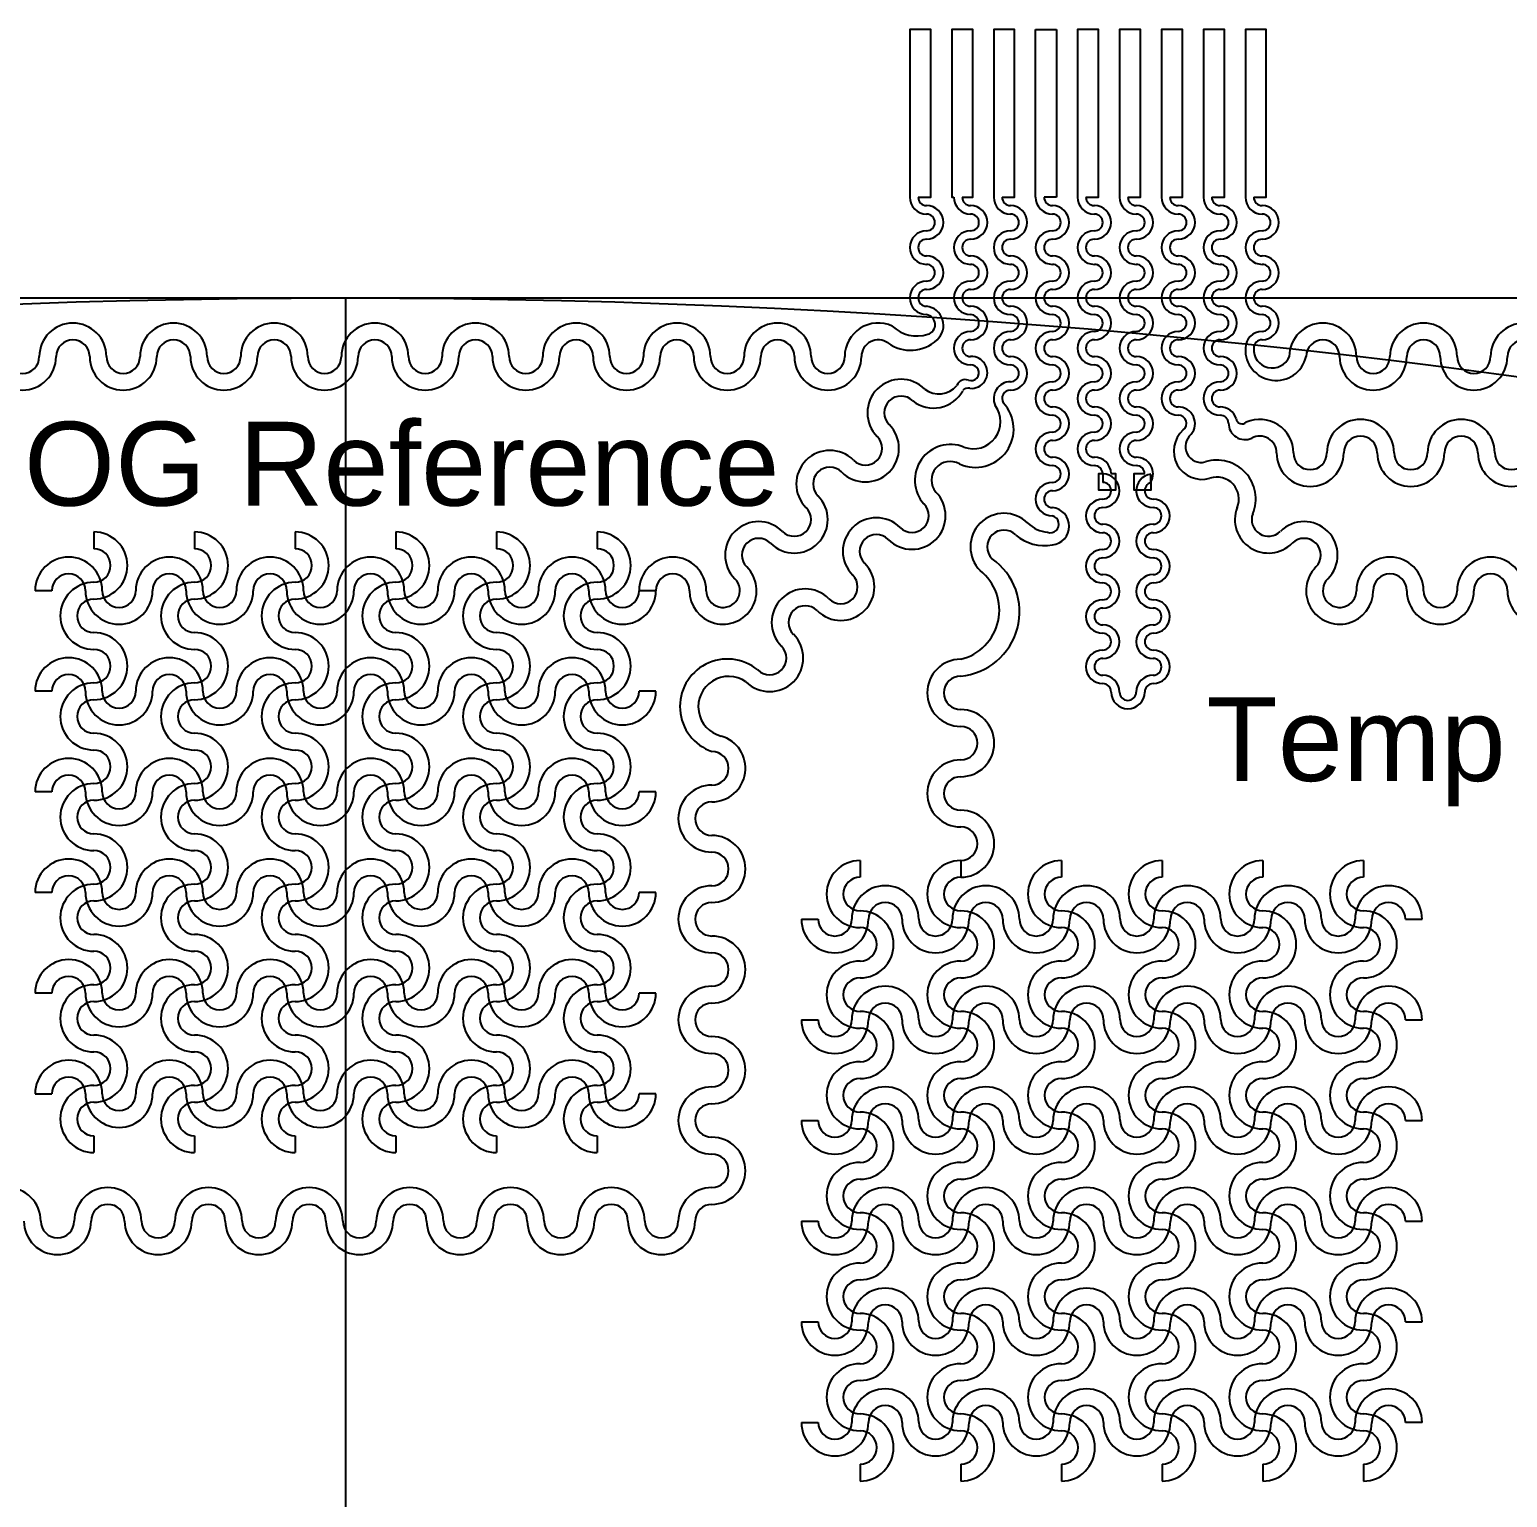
# Model space of a CAD drawing. Header units: millimetres. Extents: x 52779 to 53000, y 16171 to 16272.
# Drawn here: x 52871.74 to 52906.97, y 16237.43 to 16272.44 of the extents above; entities that cross this region are included whole.
import ezdxf

# ---------------------------------------------------------------- set-up
doc = ezdxf.new("R2010")
doc.units = ezdxf.units.MM
doc.header["$MEASUREMENT"] = 0
doc.layers.get('0').update_dxf_attribs({"color": 6})
doc.layers.add('MASK_1', color=255, linetype='Continuous')
doc.layers.add('MASK_1_carbon', color=40, linetype='Continuous')
doc.styles.get("Standard").update_dxf_attribs({"font": 'Arial.ttf'})

msp = doc.modelspace()

# ---------------------------------------------------------------- linework, layer by layer
msp.add_line((52879.271, 16266.044), (52879.271, 16171.044))
msp.add_lwpolyline([(52779.271, 16266.044), (52979.271, 16266.044), (52979.271, 16171.044), (52779.271, 16171.044)], close=True)
msp.add_ellipse((52879.271, 16218.544), major_axis=(100, 0), ratio=0.475)
at = {"layer": 'MASK_1', "color": 0}
for p, q in [((52895.723, 16268.444), (52895.723, 16272.444)), ((52895.723, 16272.444), (52896.223, 16272.444)), ((52896.223, 16272.444), (52896.223, 16268.444)), ((52895.723, 16268.444), (52895.723, 16268.444)), ((52896.223, 16268.444), (52895.923, 16268.444))]:
    msp.add_line(p, q, dxfattribs=at)
at = {"layer": 'MASK_1'}
for p, q in [((52873.271, 16260.461), (52873.271, 16260.061)), ((52875.671, 16260.461), (52875.671, 16260.061)), ((52878.071, 16260.461), (52878.071, 16260.061)), ((52880.471, 16260.461), (52880.471, 16260.061)), ((52882.871, 16260.461), (52882.871, 16260.061)), ((52885.271, 16260.461), (52885.271, 16260.061)), ((52872.271, 16259.061), (52871.871, 16259.061)), ((52886.671, 16259.061), (52886.271, 16259.061)), ((52872.271, 16256.661), (52871.871, 16256.661)), ((52886.671, 16256.661), (52886.271, 16256.661)), ((52872.271, 16254.261), (52871.871, 16254.261)), ((52886.671, 16254.261), (52886.271, 16254.261)), ((52891.538, 16252.625), (52891.538, 16252.225)), ((52893.938, 16252.625), (52893.938, 16252.225)), ((52896.338, 16252.625), (52896.338, 16252.225)), ((52898.738, 16252.625), (52898.738, 16252.225)), ((52901.138, 16252.625), (52901.138, 16252.225)), ((52903.538, 16252.625), (52903.538, 16252.225)), ((52872.271, 16251.861), (52871.871, 16251.861)), ((52886.671, 16251.861), (52886.271, 16251.861)), ((52890.138, 16251.225), (52890.538, 16251.225)), ((52904.538, 16251.225), (52904.938, 16251.225)), ((52872.271, 16249.461), (52871.871, 16249.461)), ((52886.671, 16249.461), (52886.271, 16249.461)), ((52890.138, 16248.825), (52890.538, 16248.825)), ((52904.538, 16248.825), (52904.938, 16248.825)), ((52871.871, 16247.061), (52872.271, 16247.061)), ((52886.671, 16247.061), (52886.271, 16247.061)), ((52890.138, 16246.425), (52890.538, 16246.425)), ((52904.538, 16246.425), (52904.938, 16246.425)), ((52873.271, 16246.061), (52873.271, 16245.661)), ((52875.671, 16246.061), (52875.671, 16245.661)), ((52878.071, 16246.061), (52878.071, 16245.661)), ((52880.471, 16246.061), (52880.471, 16245.661)), ((52882.871, 16246.061), (52882.871, 16245.661)), ((52885.271, 16246.061), (52885.271, 16245.661)), ((52890.138, 16244.025), (52890.538, 16244.025)), ((52904.538, 16244.025), (52904.938, 16244.025)), ((52890.138, 16241.625), (52890.538, 16241.625)), ((52904.538, 16241.625), (52904.938, 16241.625)), ((52890.138, 16239.225), (52890.538, 16239.225)), ((52904.938, 16239.225), (52904.538, 16239.225)), ((52891.538, 16238.225), (52891.538, 16237.825)), ((52893.938, 16238.225), (52893.938, 16237.825)), ((52896.338, 16238.225), (52896.338, 16237.825)), ((52898.738, 16238.225), (52898.738, 16237.825)), ((52901.138, 16238.225), (52901.138, 16237.825)), ((52903.538, 16238.225), (52903.538, 16237.825))]:
    msp.add_line(p, q, dxfattribs=at)
at = {"layer": 'MASK_1', "color": 0}
for points in [[(52892.923, 16268.444), (52893.223, 16268.444), (52893.223, 16272.444), (52892.723, 16272.444), (52892.723, 16268.444), (52892.723, 16268.444)], [(52893.973, 16268.444), (52894.223, 16268.444), (52894.223, 16272.444), (52893.723, 16272.444), (52893.723, 16268.444), (52893.773, 16268.444)], [(52894.923, 16268.444), (52895.223, 16268.444), (52895.223, 16272.444), (52894.723, 16272.444), (52894.723, 16268.444), (52894.723, 16268.444)], [(52896.923, 16268.444), (52897.223, 16268.444), (52897.223, 16272.444), (52896.723, 16272.444), (52896.723, 16268.444), (52896.723, 16268.444)], [(52897.923, 16268.444), (52898.223, 16268.444), (52898.223, 16272.444), (52897.723, 16272.444), (52897.723, 16268.444), (52897.723, 16268.444)], [(52898.923, 16268.444), (52899.223, 16268.444), (52899.223, 16272.444), (52898.723, 16272.444), (52898.723, 16268.444), (52898.723, 16268.444)], [(52899.923, 16268.444), (52900.223, 16268.444), (52900.223, 16272.444), (52899.723, 16272.444), (52899.723, 16268.444), (52899.723, 16268.444)], [(52900.923, 16268.444), (52901.223, 16268.444), (52901.223, 16272.444), (52900.723, 16272.444), (52900.723, 16268.444), (52900.723, 16268.444)]]:
    msp.add_lwpolyline(points, dxfattribs=at)
at = {"layer": 'MASK_1'}
for points in [[(52897.523, 16261.857), (52897.626, 16261.857), (52897.626, 16261.457), (52897.226, 16261.457), (52897.226, 16261.857), (52897.323, 16261.857)], [(52898.472, 16261.648), (52898.472, 16261.457), (52898.072, 16261.457), (52898.072, 16261.857), (52898.323, 16261.857)]]:
    msp.add_lwpolyline(points, dxfattribs=at)
at = {"layer": 'MASK_1', "color": 0}
for centre, radius, start, end in [((52893.123, 16268.444), 0.4, 180.0974, 270), ((52893.123, 16268.444), 0.2, 180.1947, 270), ((52894.173, 16268.444), 0.4, 180, 270), ((52894.173, 16268.444), 0.2, 180, 270), ((52895.123, 16268.444), 0.4, 180.0974, 270), ((52895.123, 16268.444), 0.2, 180.1947, 270), ((52896.123, 16268.444), 0.4, 180.0974, 270), ((52896.123, 16268.444), 0.2, 180.1947, 270), ((52897.123, 16268.444), 0.4, 180.0974, 270), ((52897.123, 16268.444), 0.2, 180.1947, 270), ((52898.123, 16268.444), 0.4, 180.0974, 270), ((52898.123, 16268.444), 0.2, 180.1947, 270), ((52899.123, 16268.444), 0.4, 180.0974, 270), ((52899.123, 16268.444), 0.2, 180.1947, 270), ((52900.123, 16268.444), 0.4, 180.0974, 270), ((52900.123, 16268.444), 0.2, 180.1947, 270), ((52901.123, 16268.444), 0.4, 180.0974, 270), ((52901.123, 16268.444), 0.2, 180.1947, 270), ((52893.123, 16267.844), 0.4, 270, 90), ((52893.123, 16267.844), 0.2, 270, 90), ((52894.173, 16267.844), 0.4, 270, 90), ((52894.173, 16267.844), 0.2, 270, 90), ((52895.123, 16267.844), 0.4, 270, 90), ((52895.123, 16267.844), 0.2, 270, 90), ((52896.123, 16267.844), 0.4, 270, 90), ((52896.123, 16267.844), 0.2, 270, 90), ((52897.123, 16267.844), 0.4, 270, 90), ((52897.123, 16267.844), 0.2, 270, 90), ((52898.123, 16267.844), 0.4, 270, 90), ((52898.123, 16267.844), 0.2, 270, 90), ((52899.123, 16267.844), 0.4, 270, 90), ((52899.123, 16267.844), 0.2, 270, 90), ((52900.123, 16267.844), 0.4, 270, 90), ((52900.123, 16267.844), 0.2, 270, 90), ((52901.123, 16267.844), 0.4, 270, 90), ((52901.123, 16267.844), 0.2, 270, 90), ((52893.123, 16267.244), 0.4, 90, 270), ((52894.173, 16267.244), 0.4, 90, 270), ((52895.123, 16267.244), 0.4, 90, 270), ((52896.123, 16267.244), 0.4, 90, 270), ((52897.123, 16267.244), 0.4, 90, 270), ((52898.123, 16267.244), 0.4, 90, 270), ((52899.123, 16267.244), 0.4, 90, 270), ((52900.123, 16267.244), 0.4, 90, 270), ((52901.123, 16267.244), 0.4, 90, 270), ((52893.123, 16267.244), 0.2, 90, 270), ((52894.173, 16267.244), 0.2, 90, 270), ((52895.123, 16267.244), 0.2, 90, 270), ((52896.123, 16267.244), 0.2, 90, 270), ((52897.123, 16267.244), 0.2, 90, 270), ((52898.123, 16267.244), 0.2, 90, 270), ((52899.123, 16267.244), 0.2, 90, 270), ((52900.123, 16267.244), 0.2, 90, 270), ((52901.123, 16267.244), 0.2, 90, 270), ((52893.123, 16266.644), 0.4, 270, 90), ((52894.173, 16266.644), 0.4, 270, 90), ((52895.123, 16266.644), 0.4, 270, 90), ((52896.123, 16266.644), 0.4, 270, 90), ((52897.123, 16266.644), 0.4, 270, 90), ((52898.123, 16266.644), 0.4, 270, 90), ((52899.123, 16266.644), 0.4, 270, 90), ((52900.123, 16266.644), 0.4, 270, 90), ((52901.123, 16266.644), 0.4, 270, 90), ((52893.123, 16266.644), 0.2, 270, 90), ((52894.173, 16266.644), 0.2, 270, 90), ((52895.123, 16266.644), 0.2, 270, 90), ((52896.123, 16266.644), 0.2, 270, 90), ((52897.123, 16266.644), 0.2, 270, 90), ((52898.123, 16266.644), 0.2, 270, 90), ((52899.123, 16266.644), 0.2, 270, 90), ((52900.123, 16266.644), 0.2, 270, 90), ((52901.123, 16266.644), 0.2, 270, 90), ((52893.123, 16266.044), 0.4, 90, 270), ((52893.123, 16266.044), 0.2, 90, 270), ((52894.173, 16266.044), 0.4, 90, 270), ((52894.173, 16266.044), 0.2, 90, 270), ((52895.123, 16266.044), 0.4, 90, 270), ((52895.123, 16266.044), 0.2, 90, 270), ((52896.123, 16266.044), 0.4, 90, 270), ((52896.123, 16266.044), 0.2, 90, 270), ((52897.123, 16266.044), 0.4, 90, 270), ((52897.123, 16266.044), 0.2, 90, 270), ((52898.123, 16266.044), 0.4, 90, 270), ((52898.123, 16266.044), 0.2, 90, 270), ((52899.123, 16266.044), 0.4, 90, 270), ((52899.123, 16266.044), 0.2, 90, 270), ((52900.123, 16266.044), 0.4, 90, 270), ((52900.123, 16266.044), 0.2, 90, 270), ((52901.123, 16266.044), 0.4, 90, 270), ((52901.123, 16266.044), 0.2, 90, 270), ((52893.067, 16265.388), 0.46, 311.5598, 82.9852), ((52893.086, 16265.407), 0.241, 286.1072, 81.0341), ((52894.173, 16265.444), 0.4, 270, 90), ((52894.173, 16265.444), 0.2, 270, 90), ((52895.123, 16265.444), 0.4, 270, 90), ((52895.123, 16265.444), 0.2, 270, 90), ((52896.123, 16265.444), 0.4, 270, 90), ((52896.123, 16265.444), 0.2, 270, 90), ((52897.123, 16265.444), 0.4, 270, 90), ((52897.123, 16265.444), 0.2, 270, 90), ((52898.123, 16265.444), 0.4, 270, 90), ((52898.123, 16265.444), 0.2, 270, 90), ((52899.123, 16265.444), 0.4, 270, 90), ((52899.123, 16265.444), 0.2, 270, 90), ((52900.123, 16265.444), 0.4, 270, 90), ((52900.123, 16265.444), 0.2, 270, 90), ((52901.123, 16265.444), 0.4, 270, 90), ((52901.123, 16265.444), 0.2, 270, 90), ((52896.123, 16264.844), 0.4, 90, 270), ((52897.123, 16264.844), 0.4, 90, 270), ((52898.123, 16264.844), 0.4, 90, 270), ((52899.123, 16264.844), 0.4, 90, 270), ((52900.123, 16264.844), 0.4, 90, 270), ((52901.123, 16264.844), 0.4, 90, 180), ((52896.123, 16264.844), 0.2, 90, 270), ((52897.123, 16264.844), 0.2, 90, 270), ((52898.123, 16264.844), 0.2, 90, 270), ((52899.123, 16264.844), 0.2, 90, 270), ((52900.123, 16264.844), 0.2, 90, 270), ((52901.123, 16264.844), 0.2, 90, 180), ((52896.123, 16264.244), 0.4, 270, 90), ((52897.123, 16264.244), 0.4, 270, 90), ((52898.123, 16264.244), 0.4, 270, 90), ((52899.123, 16264.244), 0.4, 270, 90), ((52900.123, 16264.244), 0.4, 270, 90), ((52896.123, 16264.244), 0.2, 270, 90), ((52897.123, 16264.244), 0.2, 270, 90), ((52898.123, 16264.244), 0.2, 270, 90), ((52899.123, 16264.244), 0.2, 270, 90), ((52900.123, 16264.244), 0.2, 270, 90), ((52896.123, 16263.644), 0.4, 90, 270), ((52896.123, 16263.644), 0.2, 90, 270), ((52897.123, 16263.644), 0.4, 90, 270), ((52897.123, 16263.644), 0.2, 90, 270), ((52898.123, 16263.644), 0.4, 90, 270), ((52898.123, 16263.644), 0.2, 90, 270), ((52899.123, 16263.644), 0.4, 90, 270), ((52899.123, 16263.644), 0.2, 90, 270), ((52900.123, 16263.644), 0.4, 90, 270), ((52900.123, 16263.644), 0.2, 90, 270), ((52896.123, 16263.044), 0.4, 270, 90), ((52897.123, 16263.044), 0.4, 270, 90), ((52898.123, 16263.044), 0.4, 270, 90), ((52899.123, 16263.044), 0.4, 320.6825, 90), ((52900.123, 16263.044), 0.4, 17.5481, 90), ((52896.123, 16263.044), 0.2, 270, 90), ((52897.123, 16263.044), 0.2, 270, 90), ((52898.123, 16263.044), 0.2, 270, 90), ((52899.127, 16263.051), 0.193, 306.8378, 91.1941), ((52900.123, 16263.044), 0.2, 4.11, 90), ((52896.123, 16262.444), 0.4, 90, 270), ((52897.123, 16262.444), 0.4, 90, 270), ((52898.123, 16262.444), 0.4, 90, 270), ((52896.123, 16262.444), 0.2, 90, 270), ((52897.123, 16262.444), 0.2, 90, 270), ((52898.123, 16262.444), 0.2, 90, 270), ((52896.123, 16261.844), 0.4, 270, 90), ((52896.123, 16261.844), 0.2, 270, 90), ((52897.123, 16261.844), 0.4, 1.7518, 90), ((52897.123, 16261.844), 0.2, 3.5053, 90), ((52898.123, 16261.844), 0.4, 330.6313, 90), ((52898.123, 16261.844), 0.2, 3.5053, 90), ((52896.123, 16261.244), 0.4, 90, 270), ((52896.123, 16261.244), 0.2, 90, 270), ((52896.077, 16260.598), 0.448, 275.8735, 84.1265), ((52896.073, 16260.646), 0.204, 250.6109, 75.8743)]:
    msp.add_arc(centre, radius, start, end, dxfattribs=at)
at = {"layer": 'MASK_1'}
for centre, radius, start, end in [((52872.771, 16264.644), 0.8, 0, 180), ((52875.171, 16264.644), 0.8, 0, 180), ((52877.571, 16264.644), 0.8, 0, 180), ((52879.971, 16264.644), 0.8, 0, 180), ((52882.371, 16264.644), 0.8, 0, 180), ((52884.771, 16264.644), 0.8, 0, 180), ((52887.171, 16264.644), 0.8, 0, 180), ((52889.571, 16264.644), 0.8, 0, 180), ((52891.971, 16264.644), 0.8, 65.1758, 180), ((52892.893, 16265.983), 0.848, 226.2514, 287.7864), ((52894.173, 16264.844), 0.4, 90, 270), ((52895.123, 16264.844), 0.4, 90, 270), ((52902.571, 16264.644), 0.8, 0, 180), ((52904.971, 16264.644), 0.8, 0, 180), ((52907.371, 16264.644), 0.8, 0, 180), ((52872.771, 16264.644), 0.4, 0, 180), ((52875.171, 16264.644), 0.4, 0, 180), ((52877.571, 16264.644), 0.4, 0, 180), ((52879.971, 16264.644), 0.4, 0, 180), ((52882.371, 16264.644), 0.4, 0, 180), ((52884.771, 16264.644), 0.4, 0, 180), ((52887.171, 16264.644), 0.4, 0, 180), ((52889.571, 16264.644), 0.4, 0, 180), ((52891.971, 16264.644), 0.4, 54.5954, 180), ((52892.743, 16265.715), 0.92, 234.0667, 313.1751), ((52894.173, 16264.844), 0.2, 90, 270), ((52895.123, 16264.844), 0.2, 90, 270), ((52901.456, 16264.808), 0.734, 177.1682, 347.1052), ((52901.364, 16264.815), 0.442, 176.1916, 337.2713), ((52902.571, 16264.644), 0.4, 0, 180), ((52904.971, 16264.644), 0.4, 0, 180), ((52907.371, 16264.644), 0.4, 0, 180), ((52871.571, 16264.644), 0.8, 180, 0), ((52871.571, 16264.644), 0.4, 180, 0), ((52873.971, 16264.644), 0.8, 180, 0), ((52873.971, 16264.644), 0.4, 180, 0), ((52876.371, 16264.644), 0.8, 180, 0), ((52876.371, 16264.644), 0.4, 180, 0), ((52878.771, 16264.644), 0.8, 180, 0), ((52878.771, 16264.644), 0.4, 180, 0), ((52881.171, 16264.644), 0.8, 180, 0), ((52881.171, 16264.644), 0.4, 180, 0), ((52883.571, 16264.644), 0.8, 180, 0), ((52883.571, 16264.644), 0.4, 180, 0), ((52885.971, 16264.644), 0.8, 180, 0), ((52885.971, 16264.644), 0.4, 180, 0), ((52888.371, 16264.644), 0.8, 180, 0), ((52888.371, 16264.644), 0.4, 180, 0), ((52890.771, 16264.644), 0.8, 180, 0), ((52890.771, 16264.644), 0.4, 180, 0), ((52894.194, 16264.265), 0.38, 263.8942, 93.1634), ((52895.123, 16264.244), 0.4, 270, 90), ((52903.771, 16264.644), 0.8, 180, 0), ((52903.771, 16264.644), 0.4, 180, 0), ((52906.171, 16264.644), 0.8, 180, 0), ((52906.171, 16264.644), 0.4, 180, 0), ((52892.514, 16263.303), 0.8, 45, 225), ((52894.048, 16263.877), 0.217, 70.56, 158.5851), ((52894.186, 16264.257), 0.187, 249.2423, 94.0149), ((52895.123, 16264.244), 0.2, 270, 90), ((52893.289, 16264.215), 0.799, 231.9797, 331.2458), ((52893.418, 16264.306), 0.553, 232.2881, 320.6789), ((52894.114, 16263.733), 0.159, 75.6212, 141.9079), ((52895.123, 16263.644), 0.4, 90, 204.0807), ((52895.123, 16263.644), 0.2, 90, 211.3192), ((52892.514, 16263.303), 0.4, 45, 225), ((52894.287, 16262.915), 0.913, 245.391, 43.2345), ((52894.24, 16263.092), 0.647, 249.5153, 36.8928), ((52900.714, 16263.054), 0.391, 179.3166, 294.5907), ((52900.646, 16263.182), 0.143, 186.9519, 313.5655), ((52901.068, 16262.347), 0.8, 0, 113.8768), ((52903.468, 16262.347), 0.8, 0, 180), ((52905.868, 16262.347), 0.8, 0, 180), ((52891.665, 16262.455), 0.8, 225, 45), ((52891.665, 16262.455), 0.4, 225, 45), ((52899.691, 16262.39), 0.675, 131.5016, 286.1171), ((52899.67, 16262.497), 0.377, 128.9171, 284.9651), ((52901.068, 16262.347), 0.4, 0, 118.6496), ((52903.468, 16262.347), 0.4, 0, 180), ((52905.868, 16262.347), 0.4, 0, 180), ((52890.817, 16261.606), 0.8, 45, 225), ((52893.695, 16261.696), 0.852, 68.0273, 221.6239), ((52902.268, 16262.347), 0.8, 180, 0), ((52902.268, 16262.347), 0.4, 180, 0), ((52904.668, 16262.347), 0.8, 180, 0), ((52904.668, 16262.347), 0.4, 180, 0), ((52907.068, 16262.347), 0.8, 180, 0), ((52907.068, 16262.347), 0.4, 180, 0), ((52890.817, 16261.606), 0.4, 45, 225), ((52893.687, 16261.696), 0.447, 60.4792, 219.2952), ((52900.044, 16261.25), 0.926, 337.4223, 107.398), ((52900.046, 16261.247), 0.522, 336.6933, 108.7807), ((52889.968, 16260.758), 0.8, 225, 45), ((52892.776, 16260.848), 0.8, 225, 45), ((52889.968, 16260.758), 0.4, 225, 45), ((52892.776, 16260.848), 0.4, 225, 45), ((52901.274, 16260.758), 0.8, 159.2952, 315), ((52889.12, 16259.909), 0.8, 45, 225), ((52891.927, 16259.999), 0.8, 45, 225), ((52894.968, 16260.106), 0.8, 45, 225), ((52896.086, 16261.25), 0.8, 226.3204, 264.2535), ((52901.274, 16260.758), 0.4, 160.0069, 315), ((52902.123, 16259.909), 0.8, 315, 135), ((52873.271, 16259.661), 0.8, 270, 90), ((52875.671, 16259.661), 0.8, 270, 90), ((52878.071, 16259.661), 0.8, 270, 90), ((52880.471, 16259.661), 0.8, 270, 90), ((52882.871, 16259.661), 0.8, 270, 90), ((52885.271, 16259.661), 0.8, 270, 90), ((52889.12, 16259.909), 0.4, 45, 225), ((52891.927, 16259.999), 0.4, 45, 225), ((52894.968, 16260.106), 0.4, 45, 225), ((52895.931, 16261.175), 1.04, 229.1163, 280.6377), ((52902.123, 16259.909), 0.4, 315, 135), ((52873.271, 16259.661), 0.4, 270, 90), ((52875.671, 16259.661), 0.4, 270, 90), ((52878.071, 16259.661), 0.4, 270, 90), ((52880.471, 16259.661), 0.4, 270, 90), ((52882.871, 16259.661), 0.4, 270, 90), ((52885.271, 16259.661), 0.4, 270, 90), ((52872.671, 16259.061), 0.8, 0, 180), ((52875.071, 16259.061), 0.8, 0, 180), ((52877.471, 16259.061), 0.8, 0, 180), ((52879.871, 16259.061), 0.8, 0, 180), ((52882.271, 16259.061), 0.8, 0, 180), ((52884.671, 16259.061), 0.8, 0, 180), ((52887.071, 16259.061), 0.8, 0, 180), ((52888.271, 16259.061), 0.8, 180, 45), ((52891.079, 16259.151), 0.8, 225, 45), ((52893.797, 16258.561), 1.543, 275.2549, 54.8594), ((52893.652, 16258.596), 1.206, 283.7206, 51.5393), ((52902.971, 16259.061), 0.8, 135, 0), ((52904.171, 16259.061), 0.8, 0, 180), ((52906.571, 16259.061), 0.8, 0, 180), ((52872.671, 16259.061), 0.4, 0, 180), ((52873.271, 16258.461), 0.8, 90, 270), ((52875.071, 16259.061), 0.4, 0, 180), ((52875.671, 16258.461), 0.8, 90, 270), ((52877.471, 16259.061), 0.4, 0, 180), ((52878.071, 16258.461), 0.8, 90, 270), ((52879.871, 16259.061), 0.4, 0, 180), ((52880.471, 16258.461), 0.8, 90, 270), ((52882.271, 16259.061), 0.4, 0, 180), ((52882.871, 16258.461), 0.8, 90, 270), ((52884.671, 16259.061), 0.4, 0, 180), ((52885.271, 16258.461), 0.8, 90, 270), ((52887.071, 16259.061), 0.4, 0, 180), ((52888.271, 16259.061), 0.4, 180, 45), ((52891.079, 16259.151), 0.4, 225, 45), ((52902.971, 16259.061), 0.4, 135, 360), ((52904.171, 16259.061), 0.4, 0, 180), ((52906.571, 16259.061), 0.4, 0, 180), ((52873.271, 16258.461), 0.4, 90, 270), ((52873.871, 16259.061), 0.8, 180, 0), ((52873.871, 16259.061), 0.4, 180, 0), ((52875.671, 16258.461), 0.4, 90, 270), ((52876.271, 16259.061), 0.8, 180, 0), ((52876.271, 16259.061), 0.4, 180, 0), ((52878.071, 16258.461), 0.4, 90, 270), ((52878.671, 16259.061), 0.8, 180, 0), ((52878.671, 16259.061), 0.4, 180, 0), ((52880.471, 16258.461), 0.4, 90, 270), ((52881.071, 16259.061), 0.8, 180, 0), ((52881.071, 16259.061), 0.4, 180, 0), ((52882.871, 16258.461), 0.4, 90, 270), ((52883.471, 16259.061), 0.8, 180, 0), ((52883.471, 16259.061), 0.4, 180, 0), ((52885.271, 16258.461), 0.4, 90, 270), ((52885.871, 16259.061), 0.8, 180, 0), ((52885.871, 16259.061), 0.4, 180, 0), ((52890.23, 16258.302), 0.8, 45, 225), ((52905.371, 16259.061), 0.8, 180, 0), ((52905.371, 16259.061), 0.4, 180, 0), ((52907.771, 16259.061), 0.8, 180, 0), ((52890.23, 16258.302), 0.4, 45, 225), ((52873.271, 16257.261), 0.8, 270, 90), ((52875.671, 16257.261), 0.8, 270, 90), ((52878.071, 16257.261), 0.8, 270, 90), ((52880.471, 16257.261), 0.8, 270, 90), ((52882.871, 16257.261), 0.8, 270, 90), ((52885.271, 16257.261), 0.8, 270, 90), ((52889.382, 16257.454), 0.8, 225, 45), ((52872.671, 16256.661), 0.8, 0, 180), ((52873.271, 16257.261), 0.4, 270, 90), ((52875.071, 16256.661), 0.8, 0, 180), ((52875.671, 16257.261), 0.4, 270, 90), ((52877.471, 16256.661), 0.8, 0, 180), ((52878.071, 16257.261), 0.4, 270, 90), ((52879.871, 16256.661), 0.8, 0, 180), ((52880.471, 16257.261), 0.4, 270, 90), ((52882.271, 16256.661), 0.8, 0, 180), ((52882.871, 16257.261), 0.4, 270, 90), ((52884.671, 16256.661), 0.8, 0, 180), ((52885.271, 16257.261), 0.4, 270, 90), ((52888.376, 16256.297), 1.134, 50.4017, 250.9072), ((52889.382, 16257.454), 0.4, 225, 45), ((52893.938, 16256.625), 0.8, 90, 270), ((52872.671, 16256.661), 0.4, 0, 180), ((52875.071, 16256.661), 0.4, 0, 180), ((52877.471, 16256.661), 0.4, 0, 180), ((52879.871, 16256.661), 0.4, 0, 180), ((52882.271, 16256.661), 0.4, 0, 180), ((52884.671, 16256.661), 0.4, 0, 180), ((52873.271, 16256.061), 0.8, 90, 270), ((52875.671, 16256.061), 0.8, 90, 270), ((52878.071, 16256.061), 0.8, 90, 270), ((52880.471, 16256.061), 0.8, 90, 270), ((52882.871, 16256.061), 0.8, 90, 270), ((52885.271, 16256.061), 0.8, 90, 270), ((52888.404, 16256.294), 0.723, 55.2393, 255.8256), ((52893.938, 16256.625), 0.4, 90, 270), ((52873.271, 16256.061), 0.4, 90, 270), ((52873.871, 16256.661), 0.8, 180, 0), ((52873.871, 16256.661), 0.4, 180, 0), ((52875.671, 16256.061), 0.4, 90, 270), ((52876.271, 16256.661), 0.8, 180, 0), ((52876.271, 16256.661), 0.4, 180, 0), ((52878.071, 16256.061), 0.4, 90, 270), ((52878.671, 16256.661), 0.8, 180, 0), ((52878.671, 16256.661), 0.4, 180, 0), ((52880.471, 16256.061), 0.4, 90, 270), ((52881.071, 16256.661), 0.8, 180, 0), ((52881.071, 16256.661), 0.4, 180, 0), ((52882.871, 16256.061), 0.4, 90, 270), ((52883.471, 16256.661), 0.8, 180, 0), ((52883.471, 16256.661), 0.4, 180, 0), ((52885.271, 16256.061), 0.4, 90, 270), ((52885.871, 16256.661), 0.8, 180, 0), ((52885.871, 16256.661), 0.4, 180, 0), ((52893.938, 16255.425), 0.8, 270, 90), ((52873.271, 16254.861), 0.8, 270, 90), ((52875.671, 16254.861), 0.8, 270, 90), ((52878.071, 16254.861), 0.8, 270, 90), ((52880.471, 16254.861), 0.8, 270, 90), ((52882.871, 16254.861), 0.8, 270, 90), ((52885.271, 16254.861), 0.8, 270, 90), ((52893.938, 16255.425), 0.4, 270, 90), ((52888.005, 16254.825), 0.8, 270, 73.8785), ((52872.671, 16254.261), 0.8, 0, 180), ((52873.271, 16254.861), 0.4, 270, 90), ((52875.071, 16254.261), 0.8, 0, 180), ((52875.671, 16254.861), 0.4, 270, 90), ((52877.471, 16254.261), 0.8, 0, 180), ((52878.071, 16254.861), 0.4, 270, 90), ((52879.871, 16254.261), 0.8, 0, 180), ((52880.471, 16254.861), 0.4, 270, 90), ((52882.271, 16254.261), 0.8, 0, 180), ((52882.871, 16254.861), 0.4, 270, 90), ((52884.671, 16254.261), 0.8, 0, 180), ((52885.271, 16254.861), 0.4, 270, 90), ((52888.005, 16254.825), 0.4, 270, 90), ((52893.938, 16254.225), 0.8, 90, 270), ((52872.671, 16254.261), 0.4, 0, 180), ((52875.071, 16254.261), 0.4, 0, 180), ((52877.471, 16254.261), 0.4, 0, 180), ((52879.871, 16254.261), 0.4, 0, 180), ((52882.271, 16254.261), 0.4, 0, 180), ((52884.671, 16254.261), 0.4, 0, 180), ((52893.938, 16254.225), 0.4, 90, 270), ((52873.271, 16253.661), 0.8, 90, 270), ((52873.871, 16254.261), 0.8, 180, 0), ((52873.871, 16254.261), 0.4, 180, 0), ((52875.671, 16253.661), 0.8, 90, 270), ((52876.271, 16254.261), 0.8, 180, 0), ((52876.271, 16254.261), 0.4, 180, 0), ((52878.071, 16253.661), 0.8, 90, 270), ((52878.671, 16254.261), 0.8, 180, 0), ((52878.671, 16254.261), 0.4, 180, 0), ((52880.471, 16253.661), 0.8, 90, 270), ((52881.071, 16254.261), 0.8, 180, 0), ((52881.071, 16254.261), 0.4, 180, 0), ((52882.871, 16253.661), 0.8, 90, 270), ((52883.471, 16254.261), 0.8, 180, 0), ((52883.471, 16254.261), 0.4, 180, 0), ((52885.271, 16253.661), 0.8, 90, 270), ((52885.871, 16254.261), 0.8, 180, 0), ((52885.871, 16254.261), 0.4, 180, 0), ((52888.005, 16253.625), 0.8, 90, 270), ((52873.271, 16253.661), 0.4, 90, 270), ((52875.671, 16253.661), 0.4, 90, 270), ((52878.071, 16253.661), 0.4, 90, 270), ((52880.471, 16253.661), 0.4, 90, 270), ((52882.871, 16253.661), 0.4, 90, 270), ((52885.271, 16253.661), 0.4, 90, 270), ((52888.005, 16253.625), 0.4, 90, 270), ((52893.938, 16253.025), 0.8, 270, 90), ((52873.271, 16252.461), 0.8, 270, 90), ((52875.671, 16252.461), 0.8, 270, 90), ((52878.071, 16252.461), 0.8, 270, 90), ((52880.471, 16252.461), 0.8, 270, 90), ((52882.871, 16252.461), 0.8, 270, 90), ((52885.271, 16252.461), 0.8, 270, 90), ((52888.005, 16252.425), 0.8, 270, 90), ((52893.938, 16253.025), 0.4, 270, 90), ((52873.271, 16252.461), 0.4, 270, 90), ((52875.671, 16252.461), 0.4, 270, 90), ((52878.071, 16252.461), 0.4, 270, 90), ((52880.471, 16252.461), 0.4, 270, 90), ((52882.871, 16252.461), 0.4, 270, 90), ((52885.271, 16252.461), 0.4, 270, 90), ((52888.005, 16252.425), 0.4, 270, 90), ((52872.671, 16251.861), 0.8, 0, 180), ((52875.071, 16251.861), 0.8, 0, 180), ((52877.471, 16251.861), 0.8, 0, 180), ((52879.871, 16251.861), 0.8, 0, 180), ((52882.271, 16251.861), 0.8, 0, 180), ((52884.671, 16251.861), 0.8, 0, 180), ((52891.538, 16251.825), 0.8, 90, 270), ((52893.938, 16251.825), 0.8, 90, 270), ((52896.338, 16251.825), 0.8, 90, 270), ((52898.738, 16251.825), 0.8, 90, 270), ((52901.138, 16251.825), 0.8, 90, 270), ((52903.538, 16251.825), 0.8, 90, 270), ((52872.671, 16251.861), 0.4, 0, 180), ((52875.071, 16251.861), 0.4, 0, 180), ((52877.471, 16251.861), 0.4, 0, 180), ((52879.871, 16251.861), 0.4, 0, 180), ((52882.271, 16251.861), 0.4, 0, 180), ((52884.671, 16251.861), 0.4, 0, 180), ((52891.538, 16251.825), 0.4, 90, 270), ((52893.938, 16251.825), 0.4, 90, 270), ((52896.338, 16251.825), 0.4, 90, 270), ((52898.738, 16251.825), 0.4, 90, 270), ((52901.138, 16251.825), 0.4, 90, 270), ((52903.538, 16251.825), 0.4, 90, 270), ((52873.271, 16251.261), 0.8, 90, 270), ((52873.871, 16251.861), 0.8, 180, 0), ((52873.871, 16251.861), 0.4, 180, 0), ((52875.671, 16251.261), 0.8, 90, 270), ((52876.271, 16251.861), 0.8, 180, 0), ((52876.271, 16251.861), 0.4, 180, 0), ((52878.071, 16251.261), 0.8, 90, 270), ((52878.671, 16251.861), 0.8, 180, 0), ((52878.671, 16251.861), 0.4, 180, 0), ((52880.471, 16251.261), 0.8, 90, 270), ((52881.071, 16251.861), 0.8, 180, 0), ((52881.071, 16251.861), 0.4, 180, 0), ((52882.871, 16251.261), 0.8, 90, 270), ((52883.471, 16251.861), 0.8, 180, 0), ((52883.471, 16251.861), 0.4, 180, 0), ((52885.271, 16251.261), 0.8, 90, 270), ((52885.871, 16251.861), 0.8, 180, 0), ((52885.871, 16251.861), 0.4, 180, 0), ((52888.005, 16251.225), 0.8, 90, 270), ((52892.138, 16251.225), 0.8, 0, 180), ((52894.538, 16251.225), 0.8, 0, 180), ((52896.938, 16251.225), 0.8, 0, 180), ((52899.338, 16251.225), 0.8, 0, 180), ((52901.738, 16251.225), 0.8, 0, 180), ((52904.138, 16251.225), 0.8, 0, 180), ((52873.271, 16251.261), 0.4, 90, 270), ((52875.671, 16251.261), 0.4, 90, 270), ((52878.071, 16251.261), 0.4, 90, 270), ((52880.471, 16251.261), 0.4, 90, 270), ((52882.871, 16251.261), 0.4, 90, 270), ((52885.271, 16251.261), 0.4, 90, 270), ((52888.005, 16251.225), 0.4, 90, 270), ((52891.538, 16250.625), 0.8, 270, 90), ((52892.138, 16251.225), 0.4, 0, 180), ((52893.938, 16250.625), 0.8, 270, 90), ((52894.538, 16251.225), 0.4, 0, 180), ((52896.338, 16250.625), 0.8, 270, 90), ((52896.938, 16251.225), 0.4, 0, 180), ((52898.738, 16250.625), 0.8, 270, 90), ((52899.338, 16251.225), 0.4, 0, 180), ((52901.138, 16250.625), 0.8, 270, 90), ((52901.738, 16251.225), 0.4, 0, 180), ((52903.538, 16250.625), 0.8, 270, 90), ((52904.138, 16251.225), 0.4, 0, 180), ((52890.938, 16251.225), 0.8, 180, 0), ((52890.938, 16251.225), 0.4, 180, 0), ((52893.338, 16251.225), 0.8, 180, 0), ((52893.338, 16251.225), 0.4, 180, 0), ((52895.738, 16251.225), 0.8, 180, 0), ((52895.738, 16251.225), 0.4, 180, 0), ((52898.138, 16251.225), 0.8, 180, 0), ((52898.138, 16251.225), 0.4, 180, 0), ((52900.538, 16251.225), 0.8, 180, 0), ((52900.538, 16251.225), 0.4, 180, 0), ((52902.938, 16251.225), 0.8, 180, 0), ((52902.938, 16251.225), 0.4, 180, 0), ((52873.271, 16250.061), 0.8, 270, 90), ((52875.671, 16250.061), 0.8, 270, 90), ((52878.071, 16250.061), 0.8, 270, 90), ((52880.471, 16250.061), 0.8, 270, 90), ((52882.871, 16250.061), 0.8, 270, 90), ((52885.271, 16250.061), 0.8, 270, 90), ((52888.005, 16250.025), 0.8, 270, 90), ((52891.538, 16250.625), 0.4, 270, 90), ((52893.938, 16250.625), 0.4, 270, 90), ((52896.338, 16250.625), 0.4, 270, 90), ((52898.738, 16250.625), 0.4, 270, 90), ((52901.138, 16250.625), 0.4, 270, 90), ((52903.538, 16250.625), 0.4, 270, 90), ((52873.271, 16250.061), 0.4, 270, 90), ((52875.671, 16250.061), 0.4, 270, 90), ((52878.071, 16250.061), 0.4, 270, 90), ((52880.471, 16250.061), 0.4, 270, 90), ((52882.871, 16250.061), 0.4, 270, 90), ((52885.271, 16250.061), 0.4, 270, 90), ((52888.005, 16250.025), 0.4, 270, 90), ((52872.671, 16249.461), 0.8, 0, 180), ((52875.071, 16249.461), 0.8, 0, 180), ((52877.471, 16249.461), 0.8, 0, 180), ((52879.871, 16249.461), 0.8, 0, 180), ((52882.271, 16249.461), 0.8, 0, 180), ((52884.671, 16249.461), 0.8, 0, 180), ((52891.538, 16249.425), 0.8, 90, 270), ((52893.938, 16249.425), 0.8, 90, 270), ((52896.338, 16249.425), 0.8, 90, 270), ((52898.738, 16249.425), 0.8, 90, 270), ((52901.138, 16249.425), 0.8, 90, 270), ((52903.538, 16249.425), 0.8, 90, 270), ((52872.671, 16249.461), 0.4, 0, 180), ((52873.271, 16248.861), 0.8, 90, 270), ((52875.071, 16249.461), 0.4, 0, 180), ((52875.671, 16248.861), 0.8, 90, 270), ((52877.471, 16249.461), 0.4, 0, 180), ((52878.071, 16248.861), 0.8, 90, 270), ((52879.871, 16249.461), 0.4, 0, 180), ((52880.471, 16248.861), 0.8, 90, 270), ((52882.271, 16249.461), 0.4, 0, 180), ((52882.871, 16248.861), 0.8, 90, 270), ((52884.671, 16249.461), 0.4, 0, 180), ((52885.271, 16248.861), 0.8, 90, 270), ((52891.538, 16249.425), 0.4, 90, 270), ((52893.938, 16249.425), 0.4, 90, 270), ((52896.338, 16249.425), 0.4, 90, 270), ((52898.738, 16249.425), 0.4, 90, 270), ((52901.138, 16249.425), 0.4, 90, 270), ((52903.538, 16249.425), 0.4, 90, 270), ((52873.871, 16249.461), 0.8, 180, 0), ((52873.871, 16249.461), 0.4, 180, 0), ((52876.271, 16249.461), 0.8, 180, 0), ((52876.271, 16249.461), 0.4, 180, 0), ((52878.671, 16249.461), 0.8, 180, 0), ((52878.671, 16249.461), 0.4, 180, 0), ((52881.071, 16249.461), 0.8, 180, 0), ((52881.071, 16249.461), 0.4, 180, 0), ((52883.471, 16249.461), 0.8, 180, 0), ((52883.471, 16249.461), 0.4, 180, 0), ((52885.871, 16249.461), 0.8, 180, 0), ((52885.871, 16249.461), 0.4, 180, 0), ((52888.005, 16248.825), 0.8, 90, 270), ((52892.138, 16248.825), 0.8, 0, 180), ((52894.538, 16248.825), 0.8, 0, 180), ((52896.938, 16248.825), 0.8, 0, 180), ((52899.338, 16248.825), 0.8, 0, 180), ((52901.738, 16248.825), 0.8, 0, 180), ((52904.138, 16248.825), 0.8, 0, 180), ((52873.271, 16248.861), 0.4, 90, 270), ((52875.671, 16248.861), 0.4, 90, 270), ((52878.071, 16248.861), 0.4, 90, 270), ((52880.471, 16248.861), 0.4, 90, 270), ((52882.871, 16248.861), 0.4, 90, 270), ((52885.271, 16248.861), 0.4, 90, 270), ((52888.005, 16248.825), 0.4, 90, 270), ((52891.538, 16248.225), 0.8, 270, 90), ((52892.138, 16248.825), 0.4, 0, 180), ((52893.938, 16248.225), 0.8, 270, 90), ((52894.538, 16248.825), 0.4, 0, 180), ((52896.338, 16248.225), 0.8, 270, 90), ((52896.938, 16248.825), 0.4, 0, 180), ((52898.738, 16248.225), 0.8, 270, 90), ((52899.338, 16248.825), 0.4, 0, 180), ((52901.138, 16248.225), 0.8, 270, 90), ((52901.738, 16248.825), 0.4, 0, 180), ((52903.538, 16248.225), 0.8, 270, 90), ((52904.138, 16248.825), 0.4, 0, 180), ((52890.938, 16248.825), 0.8, 180, 0), ((52890.938, 16248.825), 0.4, 180, 0), ((52891.538, 16248.225), 0.4, 270, 90), ((52893.338, 16248.825), 0.8, 180, 0), ((52893.338, 16248.825), 0.4, 180, 0), ((52893.938, 16248.225), 0.4, 270, 90), ((52895.738, 16248.825), 0.8, 180, 0), ((52895.738, 16248.825), 0.4, 180, 0), ((52896.338, 16248.225), 0.4, 270, 90), ((52898.138, 16248.825), 0.8, 180, 0), ((52898.138, 16248.825), 0.4, 180, 0), ((52898.738, 16248.225), 0.4, 270, 90), ((52900.538, 16248.825), 0.8, 180, 0), ((52900.538, 16248.825), 0.4, 180, 0), ((52901.138, 16248.225), 0.4, 270, 90), ((52902.938, 16248.825), 0.8, 180, 0), ((52902.938, 16248.825), 0.4, 180, 0), ((52903.538, 16248.225), 0.4, 270, 90), ((52873.271, 16247.661), 0.8, 270, 90), ((52875.671, 16247.661), 0.8, 270, 90), ((52878.071, 16247.661), 0.8, 270, 90), ((52880.471, 16247.661), 0.8, 270, 90), ((52882.871, 16247.661), 0.8, 270, 90), ((52885.271, 16247.661), 0.8, 270, 90), ((52888.005, 16247.625), 0.8, 270, 90), ((52873.271, 16247.661), 0.4, 270, 90), ((52875.671, 16247.661), 0.4, 270, 90), ((52878.071, 16247.661), 0.4, 270, 90), ((52880.471, 16247.661), 0.4, 270, 90), ((52882.871, 16247.661), 0.4, 270, 90), ((52885.271, 16247.661), 0.4, 270, 90), ((52888.005, 16247.625), 0.4, 270, 90), ((52872.671, 16247.061), 0.8, 0, 180), ((52875.071, 16247.061), 0.8, 0, 180), ((52877.471, 16247.061), 0.8, 0, 180), ((52879.871, 16247.061), 0.8, 0, 180), ((52882.271, 16247.061), 0.8, 0, 180), ((52884.671, 16247.061), 0.8, 0, 180), ((52891.538, 16247.025), 0.8, 90, 270), ((52893.938, 16247.025), 0.8, 90, 270), ((52896.338, 16247.025), 0.8, 90, 270), ((52898.738, 16247.025), 0.8, 90, 270), ((52901.138, 16247.025), 0.8, 90, 270), ((52903.538, 16247.025), 0.8, 90, 270), ((52872.671, 16247.061), 0.4, 0, 180), ((52873.271, 16246.461), 0.8, 90, 270), ((52875.071, 16247.061), 0.4, 0, 180), ((52875.671, 16246.461), 0.8, 90, 270), ((52877.471, 16247.061), 0.4, 0, 180), ((52878.071, 16246.461), 0.8, 90, 270), ((52879.871, 16247.061), 0.4, 0, 180), ((52880.471, 16246.461), 0.8, 90, 270), ((52882.271, 16247.061), 0.4, 0, 180), ((52882.871, 16246.461), 0.8, 90, 270), ((52884.671, 16247.061), 0.4, 0, 180), ((52885.271, 16246.461), 0.8, 90, 270), ((52888.005, 16246.425), 0.8, 90, 270), ((52891.538, 16247.025), 0.4, 90, 270), ((52892.138, 16246.425), 0.8, 0, 180), ((52893.938, 16247.025), 0.4, 90, 270), ((52894.538, 16246.425), 0.8, 0, 180), ((52896.338, 16247.025), 0.4, 90, 270), ((52896.938, 16246.425), 0.8, 0, 180), ((52898.738, 16247.025), 0.4, 90, 270), ((52899.338, 16246.425), 0.8, 0, 180), ((52901.138, 16247.025), 0.4, 90, 270), ((52901.738, 16246.425), 0.8, 0, 180), ((52903.538, 16247.025), 0.4, 90, 270), ((52904.138, 16246.425), 0.8, 0, 180), ((52873.271, 16246.461), 0.4, 90, 270), ((52873.871, 16247.061), 0.8, 180, 0), ((52873.871, 16247.061), 0.4, 180, 0), ((52875.671, 16246.461), 0.4, 90, 270), ((52876.271, 16247.061), 0.8, 180, 0), ((52876.271, 16247.061), 0.4, 180, 0), ((52878.071, 16246.461), 0.4, 90, 270), ((52878.671, 16247.061), 0.8, 180, 0), ((52878.671, 16247.061), 0.4, 180, 0), ((52880.471, 16246.461), 0.4, 90, 270), ((52881.071, 16247.061), 0.8, 180, 0), ((52881.071, 16247.061), 0.4, 180, 0), ((52882.871, 16246.461), 0.4, 90, 270), ((52883.471, 16247.061), 0.8, 180, 0), ((52883.471, 16247.061), 0.4, 180, 0), ((52885.271, 16246.461), 0.4, 90, 270), ((52885.871, 16247.061), 0.8, 180, 0), ((52885.871, 16247.061), 0.4, 180, 0), ((52888.005, 16246.425), 0.4, 90, 270), ((52891.538, 16245.825), 0.8, 270, 90), ((52892.138, 16246.425), 0.4, 0, 180), ((52893.938, 16245.825), 0.8, 270, 90), ((52894.538, 16246.425), 0.4, 0, 180), ((52896.338, 16245.825), 0.8, 270, 90), ((52896.938, 16246.425), 0.4, 0, 180), ((52898.738, 16245.825), 0.8, 270, 90), ((52899.338, 16246.425), 0.4, 0, 180), ((52901.138, 16245.825), 0.8, 270, 90), ((52901.738, 16246.425), 0.4, 0, 180), ((52903.538, 16245.825), 0.8, 270, 90), ((52904.138, 16246.425), 0.4, 0, 180), ((52890.938, 16246.425), 0.8, 180, 0), ((52890.938, 16246.425), 0.4, 180, 0), ((52891.538, 16245.825), 0.4, 270, 90), ((52893.338, 16246.425), 0.8, 180, 0), ((52893.338, 16246.425), 0.4, 180, 0), ((52893.938, 16245.825), 0.4, 270, 90), ((52895.738, 16246.425), 0.8, 180, 0), ((52895.738, 16246.425), 0.4, 180, 0), ((52896.338, 16245.825), 0.4, 270, 90), ((52898.138, 16246.425), 0.8, 180, 0), ((52898.138, 16246.425), 0.4, 180, 0), ((52898.738, 16245.825), 0.4, 270, 90), ((52900.538, 16246.425), 0.8, 180, 0), ((52900.538, 16246.425), 0.4, 180, 0), ((52901.138, 16245.825), 0.4, 270, 90), ((52902.938, 16246.425), 0.8, 180, 0), ((52902.938, 16246.425), 0.4, 180, 0), ((52903.538, 16245.825), 0.4, 270, 90), ((52888.005, 16245.225), 0.8, 270, 90), ((52888.005, 16245.225), 0.4, 270, 90), ((52891.538, 16244.625), 0.8, 90, 270), ((52893.938, 16244.625), 0.8, 90, 270), ((52896.338, 16244.625), 0.8, 90, 270), ((52898.738, 16244.625), 0.8, 90, 270), ((52901.138, 16244.625), 0.8, 90, 270), ((52903.538, 16244.625), 0.8, 90, 270), ((52871.205, 16244.025), 0.8, 0, 180), ((52873.605, 16244.025), 0.8, 0, 180), ((52876.005, 16244.025), 0.8, 0, 180), ((52878.405, 16244.025), 0.8, 0, 180), ((52880.805, 16244.025), 0.8, 0, 180), ((52883.205, 16244.025), 0.8, 0, 180), ((52885.605, 16244.025), 0.8, 0, 180), ((52888.005, 16244.025), 0.8, 90, 180), ((52891.538, 16244.625), 0.4, 90, 270), ((52892.138, 16244.025), 0.8, 0, 180), ((52893.938, 16244.625), 0.4, 90, 270), ((52894.538, 16244.025), 0.8, 0, 180), ((52896.338, 16244.625), 0.4, 90, 270), ((52896.938, 16244.025), 0.8, 0, 180), ((52898.738, 16244.625), 0.4, 90, 270), ((52899.338, 16244.025), 0.8, 0, 180), ((52901.138, 16244.625), 0.4, 90, 270), ((52901.738, 16244.025), 0.8, 0, 180), ((52903.538, 16244.625), 0.4, 90, 270), ((52904.138, 16244.025), 0.8, 0, 180), ((52873.605, 16244.025), 0.4, 0, 180), ((52876.005, 16244.025), 0.4, 0, 180), ((52878.405, 16244.025), 0.4, 0, 180), ((52880.805, 16244.025), 0.4, 0, 180), ((52883.205, 16244.025), 0.4, 0, 180), ((52885.605, 16244.025), 0.4, 0, 180), ((52888.005, 16244.025), 0.4, 90, 180), ((52892.138, 16244.025), 0.4, 0, 180), ((52894.538, 16244.025), 0.4, 0, 180), ((52896.938, 16244.025), 0.4, 0, 180), ((52899.338, 16244.025), 0.4, 0, 180), ((52901.738, 16244.025), 0.4, 0, 180), ((52904.138, 16244.025), 0.4, 0, 180), ((52872.405, 16244.025), 0.8, 180, 0), ((52872.405, 16244.025), 0.4, 180, 0), ((52874.805, 16244.025), 0.8, 180, 0), ((52874.805, 16244.025), 0.4, 180, 0), ((52877.205, 16244.025), 0.8, 180, 0), ((52877.205, 16244.025), 0.4, 180, 0), ((52879.605, 16244.025), 0.8, 180, 0), ((52879.605, 16244.025), 0.4, 180, 0), ((52882.005, 16244.025), 0.8, 180, 0), ((52882.005, 16244.025), 0.4, 180, 0), ((52884.405, 16244.025), 0.8, 180, 0), ((52884.405, 16244.025), 0.4, 180, 0), ((52886.805, 16244.025), 0.8, 180, 0), ((52886.805, 16244.025), 0.4, 180, 0), ((52890.938, 16244.025), 0.8, 180, 0), ((52890.938, 16244.025), 0.4, 180, 0), ((52891.538, 16243.425), 0.8, 270, 90), ((52893.338, 16244.025), 0.8, 180, 0), ((52893.338, 16244.025), 0.4, 180, 0), ((52893.938, 16243.425), 0.8, 270, 90), ((52895.738, 16244.025), 0.8, 180, 0), ((52895.738, 16244.025), 0.4, 180, 0), ((52896.338, 16243.425), 0.8, 270, 90), ((52898.138, 16244.025), 0.8, 180, 0), ((52898.138, 16244.025), 0.4, 180, 0), ((52898.738, 16243.425), 0.8, 270, 90), ((52900.538, 16244.025), 0.8, 180, 0), ((52900.538, 16244.025), 0.4, 180, 0), ((52901.138, 16243.425), 0.8, 270, 90), ((52902.938, 16244.025), 0.8, 180, 0), ((52902.938, 16244.025), 0.4, 180, 0), ((52903.538, 16243.425), 0.8, 270, 90), ((52891.538, 16243.425), 0.4, 270, 90), ((52893.938, 16243.425), 0.4, 270, 90), ((52896.338, 16243.425), 0.4, 270, 90), ((52898.738, 16243.425), 0.4, 270, 90), ((52901.138, 16243.425), 0.4, 270, 90), ((52903.538, 16243.425), 0.4, 270, 90), ((52891.538, 16242.225), 0.8, 90, 270), ((52893.938, 16242.225), 0.8, 90, 270), ((52896.338, 16242.225), 0.8, 90, 270), ((52898.738, 16242.225), 0.8, 90, 270), ((52901.138, 16242.225), 0.8, 90, 270), ((52903.538, 16242.225), 0.8, 90, 270), ((52891.538, 16242.225), 0.4, 90, 270), ((52893.938, 16242.225), 0.4, 90, 270), ((52896.338, 16242.225), 0.4, 90, 270), ((52898.738, 16242.225), 0.4, 90, 270), ((52901.138, 16242.225), 0.4, 90, 270), ((52903.538, 16242.225), 0.4, 90, 270), ((52892.138, 16241.625), 0.8, 0, 180), ((52894.538, 16241.625), 0.8, 0, 180), ((52896.938, 16241.625), 0.8, 0, 180), ((52899.338, 16241.625), 0.8, 0, 180), ((52901.738, 16241.625), 0.8, 0, 180), ((52904.138, 16241.625), 0.8, 0, 180), ((52892.138, 16241.625), 0.4, 0, 180), ((52894.538, 16241.625), 0.4, 0, 180), ((52896.938, 16241.625), 0.4, 0, 180), ((52899.338, 16241.625), 0.4, 0, 180), ((52901.738, 16241.625), 0.4, 0, 180), ((52904.138, 16241.625), 0.4, 0, 180), ((52890.938, 16241.625), 0.8, 180, 0), ((52890.938, 16241.625), 0.4, 180, 0), ((52891.538, 16241.025), 0.8, 270, 90), ((52893.338, 16241.625), 0.8, 180, 0), ((52893.338, 16241.625), 0.4, 180, 0), ((52893.938, 16241.025), 0.8, 270, 90), ((52895.738, 16241.625), 0.8, 180, 0), ((52895.738, 16241.625), 0.4, 180, 0), ((52896.338, 16241.025), 0.8, 270, 90), ((52898.138, 16241.625), 0.8, 180, 0), ((52898.138, 16241.625), 0.4, 180, 0), ((52898.738, 16241.025), 0.8, 270, 90), ((52900.538, 16241.625), 0.8, 180, 0), ((52900.538, 16241.625), 0.4, 180, 0), ((52901.138, 16241.025), 0.8, 270, 90), ((52902.938, 16241.625), 0.8, 180, 0), ((52902.938, 16241.625), 0.4, 180, 0), ((52903.538, 16241.025), 0.8, 270, 90), ((52891.538, 16241.025), 0.4, 270, 90), ((52893.938, 16241.025), 0.4, 270, 90), ((52896.338, 16241.025), 0.4, 270, 90), ((52898.738, 16241.025), 0.4, 270, 90), ((52901.138, 16241.025), 0.4, 270, 90), ((52903.538, 16241.025), 0.4, 270, 90), ((52891.538, 16239.825), 0.8, 90, 270), ((52893.938, 16239.825), 0.8, 90, 270), ((52896.338, 16239.825), 0.8, 90, 270), ((52898.738, 16239.825), 0.8, 90, 270), ((52901.138, 16239.825), 0.8, 90, 270), ((52903.538, 16239.825), 0.8, 90, 270), ((52891.538, 16239.825), 0.4, 90, 270), ((52893.938, 16239.825), 0.4, 90, 270), ((52896.338, 16239.825), 0.4, 90, 270), ((52898.738, 16239.825), 0.4, 90, 270), ((52901.138, 16239.825), 0.4, 90, 270), ((52903.538, 16239.825), 0.4, 90, 270), ((52892.138, 16239.225), 0.8, 0, 180), ((52894.538, 16239.225), 0.8, 0, 180), ((52896.938, 16239.225), 0.8, 0, 180), ((52899.338, 16239.225), 0.8, 0, 180), ((52901.738, 16239.225), 0.8, 0, 180), ((52904.138, 16239.225), 0.8, 0, 180), ((52892.138, 16239.225), 0.4, 0, 180), ((52894.538, 16239.225), 0.4, 0, 180), ((52896.938, 16239.225), 0.4, 0, 180), ((52899.338, 16239.225), 0.4, 0, 180), ((52901.738, 16239.225), 0.4, 0, 180), ((52904.138, 16239.225), 0.4, 0, 180), ((52890.938, 16239.225), 0.8, 180, 0), ((52890.938, 16239.225), 0.4, 180, 0), ((52891.538, 16238.625), 0.8, 270, 90), ((52893.338, 16239.225), 0.8, 180, 0), ((52893.338, 16239.225), 0.4, 180, 0), ((52893.938, 16238.625), 0.8, 270, 90), ((52895.738, 16239.225), 0.8, 180, 0), ((52895.738, 16239.225), 0.4, 180, 0), ((52896.338, 16238.625), 0.8, 270, 90), ((52898.138, 16239.225), 0.8, 180, 0), ((52898.138, 16239.225), 0.4, 180, 0), ((52898.738, 16238.625), 0.8, 270, 90), ((52900.538, 16239.225), 0.8, 180, 0), ((52900.538, 16239.225), 0.4, 180, 0), ((52901.138, 16238.625), 0.8, 270, 90), ((52902.938, 16239.225), 0.8, 180, 0), ((52902.938, 16239.225), 0.4, 180, 0), ((52903.538, 16238.625), 0.8, 270, 90), ((52891.538, 16238.625), 0.4, 270, 90), ((52893.938, 16238.625), 0.4, 270, 90), ((52896.338, 16238.625), 0.4, 270, 90), ((52898.738, 16238.625), 0.4, 270, 90), ((52901.138, 16238.625), 0.4, 270, 90), ((52903.538, 16238.625), 0.4, 270, 90)]:
    msp.add_arc(centre, radius, start, end, dxfattribs=at)
at = {"layer": 'MASK_1_carbon'}
for p, q in [((52897.323, 16261.844), (52897.323, 16261.644)), ((52898.472, 16261.638), (52898.472, 16261.841))]:
    msp.add_line(p, q, dxfattribs=at)
for centre, radius, start, end in [((52897.323, 16261.444), 0.4, 270, 90), ((52897.323, 16261.444), 0.2, 270, 90), ((52898.523, 16261.444), 0.4, 97.384, 270), ((52898.523, 16261.444), 0.2, 104.8943, 270), ((52897.323, 16260.844), 0.4, 90, 270), ((52897.323, 16260.844), 0.2, 90, 270), ((52898.523, 16260.844), 0.4, 270, 90), ((52898.523, 16260.844), 0.2, 270, 90), ((52897.323, 16260.244), 0.4, 270, 90), ((52898.523, 16260.244), 0.4, 90, 270), ((52897.323, 16260.244), 0.2, 270, 90), ((52898.523, 16260.244), 0.2, 90, 270), ((52897.323, 16259.644), 0.4, 90, 270), ((52898.523, 16259.644), 0.4, 270, 90), ((52897.323, 16259.644), 0.2, 90, 270), ((52898.523, 16259.644), 0.2, 270, 90), ((52897.323, 16259.044), 0.4, 270, 90), ((52897.323, 16259.044), 0.2, 270, 90), ((52898.523, 16259.044), 0.4, 90, 270), ((52898.523, 16259.044), 0.2, 90, 270), ((52897.323, 16258.444), 0.4, 90, 270), ((52898.523, 16258.444), 0.4, 270, 90), ((52897.323, 16258.444), 0.2, 90, 270), ((52898.523, 16258.444), 0.2, 270, 90), ((52897.323, 16257.844), 0.4, 270, 90), ((52898.523, 16257.844), 0.4, 90, 270), ((52897.323, 16257.844), 0.2, 270, 90), ((52898.523, 16257.844), 0.2, 90, 270), ((52897.323, 16257.244), 0.4, 90, 270), ((52897.323, 16257.244), 0.2, 90, 270), ((52898.523, 16257.244), 0.4, 270, 90), ((52898.523, 16257.244), 0.2, 270, 90), ((52897.323, 16256.644), 0.4, 0, 90), ((52897.323, 16256.644), 0.2, 0, 90), ((52898.523, 16256.644), 0.4, 90, 180), ((52898.523, 16256.644), 0.2, 90, 180), ((52897.923, 16256.644), 0.4, 180, 0), ((52897.923, 16256.644), 0.2, 180, 0)]:
    msp.add_arc(centre, radius, start, end, dxfattribs=at)

# ---------------------------------------------------------------- texts
at = {"char_height": 2, "attachment_point": 1}
for s, width, insert in [('EOG Reference', 22.47849, (52869.741, 16263.089)), ('Temp', 16.67892, (52899.79, 16256.521))]:
    msp.add_mtext_dynamic_manual_height_columns(s, width=width, gutter_width=500, heights=[0], dxfattribs=dict(at, insert=insert))

doc.saveas('drawing.dxf')
